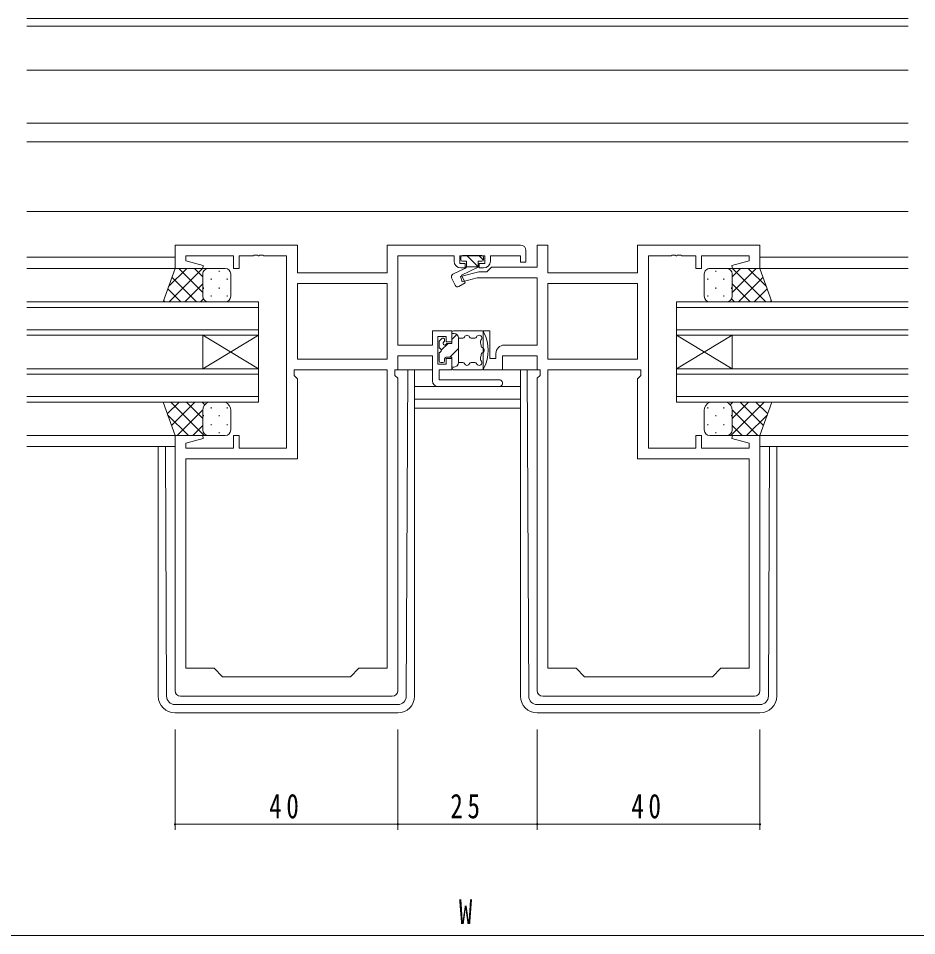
# Model space of a CAD drawing. Units: millimetres, scale not verified. Extents: x -567 to 567, y -403 to 403.
# Drawn here: x 81.6 to 242.9, y -38.1 to 126.5 of the extents above; entities that cross this region are included whole.
import ezdxf
from ezdxf.enums import TextEntityAlignment as Align

# ---------------------------------------------------------------- set-up
doc = ezdxf.new("R2010")
doc.units = ezdxf.units.MM
doc.header["$LTSCALE"] = 2
for name, color, linetype, lineweight in [('0-3_YKK_11', 7, 'Continuous', 18), ('0-4_YKK_12', 2, 'Continuous', 18), ('0-6_YKK_13', 4, 'Continuous', 18), ('0-7_YKK_D', 6, 'Continuous', 18)]:
    doc.layers.add(name, color=color, linetype=linetype, lineweight=lineweight)
doc.styles.add('ＭＳ ゴシック', font='')
doc.styles.get('ＭＳ ゴシック').set_extended_font_data('MS Gothic')

msp = doc.modelspace()

# ---------------------------------------------------------------- linework, layer by layer
at = {"layer": '0-3_YKK_11'}
for p, q in [((109.774, 81.648), (109.774, 85.848)), ((109.774, 85.848), (131.774, 85.848)), ((131.774, 85.848), (131.774, 80.848)), ((147.844, 80.848), (147.844, 85.848)), ((147.844, 85.848), (171.774, 85.848)), ((192.774, 85.848), (192.774, 80.848)), ((214.774, 85.848), (192.774, 85.848)), ((214.774, 81.648), (214.774, 85.848)), ((198.999, 84.038), (199.549, 84.038)), ((123.816, 83.918), (121.274, 83.918)), ((129.774, 49.378), (129.774, 83.918)), ((149.774, 83.918), (149.774, 67.878)), ((159.874, 83.918), (149.774, 83.918)), ((159.874, 82.948), (159.874, 83.918)), ((194.774, 49.378), (194.774, 83.918)), ((204.274, 83.918), (212.844, 83.918)), ((212.844, 83.001), (209.745, 82.171)), ((212.844, 83.918), (212.844, 83.001)), ((114.735, 81.648), (109.774, 81.648)), ((131.774, 80.848), (147.844, 80.848)), ((166.604, 81.878), (165.774, 81.048)), ((192.774, 80.848), (176.704, 80.848)), ((209.745, 82.171), (209.814, 81.648)), ((209.814, 81.648), (214.774, 81.648)), ((164.039, 79.948), (174.774, 79.948)), ((174.774, 79.948), (174.774, 67.878)), ((131.774, 78.918), (131.774, 65.378)), ((147.844, 78.918), (131.774, 78.918)), ((147.844, 78.918), (131.774, 78.918)), ((147.844, 65.378), (147.844, 78.918)), ((176.704, 78.918), (176.704, 65.378)), ((192.774, 78.918), (176.704, 78.918)), ((192.774, 78.918), (176.704, 78.918)), ((192.774, 65.378), (192.774, 78.918)), ((165.074, 70.448), (165.074, 63.448)), ((166.274, 70.448), (165.074, 70.448)), ((149.774, 67.878), (155.974, 67.878)), ((174.774, 67.878), (168.874, 67.878)), ((155.974, 65.948), (149.774, 65.948)), ((155.974, 61.448), (155.974, 65.948)), ((131.774, 65.378), (147.844, 65.378)), ((176.704, 65.378), (192.774, 65.378)), ((131.174, 63.448), (147.844, 63.448)), ((131.174, 62.448), (131.174, 63.448)), ((147.844, 63.448), (147.844, 9.848)), ((147.844, 63.448), (147.844, 9.848)), ((149.244, 63.448), (149.244, 62.448)), ((157.174, 63.448), (157.174, 61.648)), ((165.074, 63.448), (168.574, 63.448)), ((175.304, 63.448), (175.304, 62.448)), ((176.704, 9.848), (176.704, 63.448)), ((176.704, 9.848), (176.704, 63.448)), ((176.704, 63.448), (193.374, 63.448)), ((193.374, 63.448), (193.374, 62.448)), ((149.244, 62.448), (149.774, 61.918)), ((149.774, 61.918), (149.774, 5.848)), ((157.174, 61.648), (167.974, 61.648)), ((175.304, 62.448), (174.774, 61.918)), ((174.774, 61.918), (174.774, 5.848)), ((167.974, 60.448), (156.974, 60.448)), ((109.774, 51.648), (114.735, 51.648)), ((109.774, 5.848), (109.774, 51.648)), ((209.814, 51.648), (209.745, 51.126)), ((209.745, 51.126), (212.844, 50.295)), ((214.774, 51.648), (209.814, 51.648)), ((214.774, 5.848), (214.774, 51.648)), ((212.844, 50.295), (212.844, 49.378)), ((121.274, 49.378), (129.774, 49.378)), ((203.274, 49.378), (194.774, 49.378)), ((212.844, 49.378), (204.274, 49.378)), ((111.704, 47.448), (131.774, 47.448)), ((111.704, 9.848), (111.704, 47.448)), ((212.844, 47.448), (212.844, 9.848)), ((141.274, 8.348), (118.274, 8.348)), ((142.774, 9.848), (141.274, 8.348)), ((147.844, 9.848), (142.774, 9.848)), ((181.774, 9.848), (176.704, 9.848)), ((183.274, 8.348), (181.774, 9.848)), ((206.274, 8.348), (183.274, 8.348)), ((207.774, 9.848), (206.274, 8.348)), ((212.844, 9.848), (207.774, 9.848)), ((148.774, 4.848), (110.774, 4.848)), ((175.774, 4.848), (213.774, 4.848))]:
    msp.add_line(p, q, dxfattribs=at)
for points in [[(176.704, 80.848), (176.704, 85.848), (174.774, 85.848), (174.774, 81.878), (166.604, 81.878)], [(129.774, 83.918), (125.732, 83.918), (125.549, 84.038), (124.999, 84.038), (124.816, 83.918), (124.732, 83.918), (124.549, 84.038), (123.999, 84.038), (123.816, 83.918)], [(172.774, 84.848), (172.774, 82.748), (171.774, 82.748), (171.774, 83.918), (166.374, 83.918), (166.374, 82.948)], [(194.774, 83.918), (198.816, 83.918), (198.999, 84.038)], [(199.549, 84.038), (199.732, 83.918), (199.816, 83.918), (199.999, 84.038), (200.549, 84.038), (200.732, 83.918), (203.274, 83.918), (203.274, 81.648), (204.274, 81.648), (204.274, 83.918)], [(121.274, 83.918), (121.274, 81.648), (120.274, 81.648), (120.274, 83.918), (111.704, 83.918), (111.704, 83.001), (114.803, 82.171), (114.735, 81.648)], [(165.174, 81.748), (164.374, 81.748), (164.374, 82.548), (165.374, 82.548), (165.374, 83.918), (160.874, 83.918), (160.874, 82.548), (161.874, 82.548), (161.874, 81.748), (161.074, 81.748)], [(165.774, 81.048), (164.28, 81.048), (161.045, 80.181), (161.303, 79.215), (164.039, 79.948)], [(155.974, 67.878), (155.974, 70.448), (159.474, 70.448), (159.474, 68.448), (158.474, 68.448), (158.474, 69.448), (156.974, 69.448), (156.974, 64.448), (158.474, 64.448), (158.474, 65.448), (159.474, 65.448), (159.474, 63.448), (157.174, 63.448)], [(167.374, 66.378), (167.374, 65.448), (166.274, 65.448), (166.274, 70.448)], [(149.774, 65.948), (149.774, 63.448), (149.244, 63.448)], [(168.574, 63.448), (168.574, 65.948), (174.774, 65.948), (174.774, 63.448), (175.304, 63.448)], [(131.774, 47.448), (131.774, 61.848), (131.174, 62.448)], [(193.374, 62.448), (192.774, 61.848), (192.774, 47.448), (212.844, 47.448)], [(114.735, 51.648), (114.803, 51.126), (111.704, 50.295), (111.704, 49.378), (120.274, 49.378), (120.274, 51.648), (121.274, 51.648), (121.274, 49.378)], [(204.274, 49.378), (204.274, 51.648), (203.274, 51.648), (203.274, 49.378)], [(118.274, 8.348), (116.774, 9.848), (111.704, 9.848)]]:
    msp.add_lwpolyline(points, dxfattribs=at)
for centre, radius, start, end in [((171.774, 84.848), 1, 0.00001, 89.99999), ((161.074, 82.948), 1.2, 180.00001, 269.99999), ((165.174, 82.948), 1.2, 270.00001, 359.99999), ((168.874, 66.378), 1.5, 90.00001, 179.99999), ((156.974, 61.448), 1, 180.00001, 269.99999), ((167.974, 61.048), 0.6, 269.99999, 90.00001), ((110.774, 5.848), 1, 180.00001, 269.99999), ((148.774, 5.848), 1, 270.00001, 359.99999), ((175.774, 5.848), 1, 180.00001, 269.99999), ((213.774, 5.848), 1, 270.00001, 359.99999)]:
    msp.add_arc(centre, radius, start, end, dxfattribs=at)
at = {"layer": '0-4_YKK_12'}
for p, q in [((241.399, 126.548), (83.149, 126.548)), ((241.399, 125.148), (83.149, 125.148)), ((241.399, 117.248), (83.149, 117.248)), ((241.399, 107.748), (83.149, 107.748)), ((241.399, 104.348), (83.149, 104.348)), ((241.399, 91.848), (83.149, 91.848)), ((83.149, 83.648), (109.774, 83.648)), ((241.399, 83.648), (214.774, 83.648)), ((83.149, 81.648), (110.019, 81.648)), ((241.399, 81.648), (214.529, 81.648)), ((124.774, 75.648), (83.149, 75.648)), ((83.149, 74.648), (124.774, 74.648)), ((124.774, 69.648), (124.774, 75.648)), ((199.774, 75.648), (199.774, 69.648)), ((241.399, 75.648), (199.774, 75.648)), ((199.774, 74.648), (241.399, 74.648)), ((124.774, 70.648), (83.149, 70.648)), ((83.149, 69.648), (124.774, 69.648)), ((114.774, 69.648), (114.774, 63.648)), ((124.774, 63.648), (114.774, 69.648)), ((124.774, 69.648), (114.774, 63.648)), ((124.774, 69.648), (124.774, 63.648)), ((241.399, 70.648), (199.774, 70.648)), ((199.774, 63.648), (209.774, 69.648)), ((199.774, 69.648), (209.774, 63.648)), ((199.774, 69.648), (199.774, 63.648)), ((199.774, 69.648), (241.399, 69.648)), ((209.774, 69.648), (209.774, 63.648)), ((124.774, 63.648), (83.149, 63.648)), ((83.149, 62.648), (124.774, 62.648)), ((124.774, 57.648), (124.774, 63.648)), ((241.399, 63.648), (199.774, 63.648)), ((199.774, 63.648), (199.774, 57.648)), ((199.774, 62.648), (241.399, 62.648)), ((152.774, 60.448), (171.774, 60.448)), ((124.774, 58.648), (83.149, 58.648)), ((83.149, 57.648), (124.774, 57.648)), ((152.774, 58.178), (171.774, 58.178)), ((241.399, 58.648), (199.774, 58.648)), ((199.774, 57.648), (241.399, 57.648)), ((152.774, 56.548), (171.774, 56.548)), ((83.149, 51.648), (110.274, 51.648)), ((241.399, 51.648), (214.274, 51.648)), ((83.149, 49.648), (109.774, 49.648)), ((241.399, 49.648), (214.774, 49.648))]:
    msp.add_line(p, q, dxfattribs=at)
at = {"layer": '0-6_YKK_13'}
for p, q in [((161.074, 83.648), (161.074, 83.248)), ((164.874, 83.948), (161.374, 83.948)), ((161.374, 82.948), (162.074, 82.948)), ((162.074, 82.948), (162.074, 81.948)), ((162.17, 83.948), (164.17, 81.948)), ((164.174, 82.948), (164.874, 82.948)), ((164.174, 82.948), (164.174, 81.845)), ((164.291, 83.948), (165.136, 83.103)), ((165.174, 83.248), (165.174, 83.648)), ((107.631, 75.648), (109.774, 81.648)), ((108.608, 78.384), (111.873, 81.648)), ((108.701, 75.648), (114.701, 81.648)), ((109.774, 81.648), (115.774, 81.648)), ((114.774, 77.327), (110.453, 81.648)), ((114.774, 80.155), (113.281, 81.648)), ((118.774, 81.648), (115.774, 81.648)), ((117.694, 81.228), (117.694, 81.028)), ((161.801, 81.621), (159.663, 80.624)), ((161.174, 80.446), (164.174, 81.845)), ((162.074, 81.948), (164.174, 81.948)), ((205.774, 81.648), (208.774, 81.648)), ((206.854, 81.228), (206.854, 81.028)), ((214.774, 81.648), (208.774, 81.648)), ((209.774, 80.155), (211.267, 81.648)), ((209.774, 77.327), (214.095, 81.648)), ((215.847, 75.648), (209.847, 81.648)), ((215.94, 78.384), (212.675, 81.648)), ((216.917, 75.648), (214.774, 81.648)), ((113.624, 75.648), (109.208, 80.064)), ((114.774, 80.648), (114.774, 76.648)), ((116.279, 79.813), (116.279, 79.613)), ((119.109, 79.813), (119.109, 79.613)), ((119.774, 76.648), (119.774, 80.648)), ((159.421, 79.959), (160.038, 78.637)), ((161.174, 80.446), (161.828, 79.043)), ((204.774, 76.648), (204.774, 80.648)), ((205.439, 79.813), (205.439, 79.613)), ((208.269, 79.813), (208.269, 79.613)), ((209.774, 80.648), (209.774, 76.648)), ((209.774, 80.648), (209.774, 77.048)), ((210.924, 75.648), (215.34, 80.064)), ((110.796, 75.648), (108.464, 77.98)), ((111.529, 75.648), (114.774, 78.893)), ((114.864, 78.198), (114.864, 77.998)), ((117.694, 78.198), (117.694, 77.998)), ((160.741, 78.415), (161.828, 79.043)), ((206.854, 78.198), (206.854, 77.998)), ((209.684, 78.198), (209.684, 77.998)), ((213.019, 75.648), (209.774, 78.893)), ((213.752, 75.648), (216.084, 77.98)), ((107.968, 75.648), (107.72, 75.896)), ((114.358, 75.648), (114.89, 76.181)), ((116.279, 76.783), (116.279, 76.583)), ((119.109, 76.783), (119.109, 76.583)), ((205.439, 76.783), (205.439, 76.583)), ((208.269, 76.783), (208.269, 76.583)), ((210.19, 75.648), (209.658, 76.181)), ((216.581, 75.648), (216.828, 75.896)), ((115.774, 75.648), (107.631, 75.648)), ((115.774, 75.648), (118.774, 75.648)), ((208.774, 75.648), (205.774, 75.648)), ((208.774, 75.648), (216.917, 75.648)), ((159.474, 68.198), (159.474, 70.148)), ((159.474, 69.948), (159.874, 69.948)), ((159.474, 68.882), (160.369, 69.777)), ((164.774, 70.448), (159.774, 70.448)), ((157.174, 68.448), (157.174, 67.348)), ((157.662, 69.06), (157.262, 68.66)), ((157.573, 66.981), (158.79, 68.198)), ((158.174, 68.848), (158.174, 68.718)), ((159.474, 68.198), (158.694, 68.198)), ((160.674, 64.748), (160.674, 69.148)), ((161.432, 69.148), (160.674, 69.148)), ((163.62, 69.148), (162.916, 69.148)), ((157.174, 66.548), (157.174, 65.048)), ((159.119, 65.698), (160.674, 67.254)), ((157.474, 64.748), (157.874, 64.748)), ((158.174, 65.048), (158.174, 65.398)), ((158.474, 65.698), (159.474, 65.698)), ((159.474, 63.748), (159.474, 65.698)), ((160.367, 64.118), (160.504, 64.255)), ((161.432, 64.748), (160.674, 64.748)), ((163.62, 64.748), (162.916, 64.748)), ((155.974, 63.448), (149.474, 63.448)), ((155.974, 63.448), (149.474, 63.448)), ((151.281, 4.844), (151.565, 63.448)), ((152.774, 63.448), (152.774, 4.851)), ((159.474, 63.948), (159.874, 63.948)), ((164.774, 63.448), (159.774, 63.448)), ((175.074, 63.448), (165.374, 63.448)), ((175.074, 63.448), (165.374, 63.448)), ((171.774, 63.449), (171.774, 4.851)), ((173.267, 4.844), (172.983, 63.45)), ((107.631, 57.648), (109.774, 51.648)), ((115.774, 57.648), (107.631, 57.648)), ((107.642, 57.618), (107.672, 57.648)), ((108.386, 55.534), (110.5, 57.648)), ((114.997, 51.648), (108.997, 57.648)), ((109.13, 53.45), (113.328, 57.648)), ((114.774, 54.7), (111.825, 57.648)), ((115.12, 57.182), (114.654, 57.648)), ((115.774, 57.648), (118.774, 57.648)), ((208.774, 57.648), (205.774, 57.648)), ((208.774, 57.648), (216.917, 57.648)), ((209.428, 57.182), (209.894, 57.648)), ((209.551, 51.648), (215.551, 57.648)), ((209.774, 54.7), (212.723, 57.648)), ((215.418, 53.45), (211.22, 57.648)), ((216.162, 55.534), (214.048, 57.648)), ((216.917, 57.648), (214.774, 51.648)), ((216.906, 57.619), (216.876, 57.648)), ((110.157, 51.648), (114.774, 56.265)), ((114.774, 52.648), (114.774, 56.148)), ((116.279, 56.513), (116.279, 56.713)), ((119.109, 56.513), (119.109, 56.713)), ((119.774, 56.148), (119.774, 52.648)), ((204.774, 56.148), (204.774, 52.648)), ((205.439, 56.513), (205.439, 56.713)), ((208.269, 56.513), (208.269, 56.713)), ((214.391, 51.648), (209.774, 56.265)), ((209.774, 52.648), (209.774, 56.148)), ((112.169, 51.648), (108.444, 55.373)), ((114.864, 55.098), (114.864, 55.298)), ((117.694, 55.098), (117.694, 55.298)), ((206.854, 55.098), (206.854, 55.298)), ((209.684, 55.098), (209.684, 55.298)), ((209.774, 52.648), (209.774, 55.748)), ((212.38, 51.648), (216.104, 55.373)), ((112.985, 51.648), (114.774, 53.437)), ((116.279, 53.483), (116.279, 53.683)), ((119.109, 53.483), (119.109, 53.683)), ((205.439, 53.483), (205.439, 53.683)), ((208.269, 53.483), (208.269, 53.683)), ((211.563, 51.648), (209.774, 53.437)), ((109.774, 51.648), (115.774, 51.648)), ((114.864, 52.234), (114.864, 52.268)), ((118.774, 51.648), (115.774, 51.648)), ((117.694, 52.068), (117.694, 52.268)), ((205.774, 51.648), (208.774, 51.648)), ((206.854, 52.068), (206.854, 52.268)), ((214.774, 51.648), (208.774, 51.648)), ((209.684, 52.234), (209.684, 52.268)), ((106.774, 49.648), (106.774, 4.851)), ((108.267, 4.844), (108.05, 49.648)), ((216.281, 4.844), (216.498, 49.648)), ((217.774, 49.648), (217.774, 4.851)), ((149.781, 3.351), (109.767, 3.351)), ((174.767, 3.351), (214.781, 3.351)), ((149.774, 1.851), (109.774, 1.851)), ((174.774, 1.851), (214.774, 1.851))]:
    msp.add_line(p, q, dxfattribs=at)
for centre, radius, start, end in [((161.374, 83.648), 0.3, 90, 180), ((161.374, 83.248), 0.3, 180, 270), ((164.874, 83.648), 0.3, 0, 90), ((164.874, 83.248), 0.3, 270, 0), ((115.774, 80.648), 1, 90.0001, 180.0001), ((118.774, 80.648), 1, 0.0001, 90.0001), ((161.59, 82.074), 0.5, 295, 345.39617), ((205.774, 80.648), 1, 89.9999, 179.9999), ((208.774, 80.648), 1, 359.9999, 89.9999), ((159.874, 80.171), 0.5, 115.00014, 205.00005), ((160.491, 78.848), 0.5, 205.00005, 300.00004), ((115.774, 76.648), 1, 180.0001, 270.0001), ((118.774, 76.648), 1, 270.0001, 0.0001), ((205.774, 76.648), 1, 179.9999, 269.9999), ((208.774, 76.648), 1, 269.9999, 359.9999), ((159.774, 70.148), 0.3, 90, 180), ((159.874, 69.148), 0.8, 0, 90), ((161.432, 69.448), 0.3, 270, 337.97569), ((162.174, 69.148), 0.5, 22.02431, 157.97569), ((162.916, 69.448), 0.3, 202.02431, 270), ((163.62, 69.448), 0.3, 270, 337.97569), ((164.362, 69.148), 0.5, 309.78774, 157.97569), ((164.774, 69.948), 0.5, 26.26805, 90), ((158.695, 66.948), 7.279, 333.73195, 26.26805), ((157.474, 68.448), 0.3, 135, 180), ((157.874, 68.848), 0.3, 0, 135), ((158.174, 68.198), 0.3, 120, 270), ((157.874, 68.718), 0.3, 300, 0), ((158.174, 68.198), 0.3, 270, 330), ((158.694, 67.898), 0.3, 90, 150), ((164.874, 68.534), 0.3, 129.78774, 194.39052), ((158.695, 66.948), 6.079, 6.82808, 14.39052), ((165.029, 67.707), 0.3, 186.82808, 251.43085), ((157.174, 66.948), 0.4, 270, 90), ((158.695, 66.948), 6.079, 345.60948, 353.17192), ((165.029, 66.19), 0.3, 108.56915, 173.17192), ((164.774, 66.948), 0.5, 288.56915, 71.43085), ((157.474, 65.048), 0.3, 180, 270), ((157.874, 65.048), 0.3, 270, 0), ((158.474, 65.398), 0.3, 90, 180), ((159.874, 64.748), 0.8, 270, 0), ((161.432, 64.448), 0.3, 22.02431, 90), ((162.174, 64.748), 0.5, 202.02431, 337.97569), ((162.916, 64.448), 0.3, 90, 157.97569), ((163.62, 64.448), 0.3, 22.02431, 90), ((164.362, 64.748), 0.5, 202.02431, 50.21226), ((164.874, 65.363), 0.3, 165.60948, 230.21226), ((159.774, 63.748), 0.3, 180, 270), ((164.774, 63.948), 0.5, 270, 333.73195), ((116.306, 56.21), 1.534, 110.30864, 182.31157), ((118.242, 56.21), 1.534, 357.6883, 69.69119), ((206.306, 56.21), 1.534, 110.30881, 182.3117), ((208.242, 56.21), 1.534, 357.68843, 69.69136), ((115.774, 52.648), 1, 179.9999, 269.9999), ((118.774, 52.648), 1, 269.9999, 359.9999), ((205.774, 52.648), 1, 180.0001, 270.0001), ((208.774, 52.648), 1, 270.0001, 0.0001), ((109.774, 4.851), 3, 180, 270), ((109.767, 4.851), 1.5, 180.27724, 270), ((149.774, 4.851), 3, 270, 0), ((149.781, 4.851), 1.5, 270, 359.72276), ((174.774, 4.851), 3, 180, 270), ((174.767, 4.851), 1.5, 180.27724, 270), ((214.774, 4.851), 3, 270, 0), ((214.781, 4.851), 1.5, 270, 359.72276)]:
    msp.add_arc(centre, radius, start, end, dxfattribs=at)
at = {"layer": '0-7_YKK_D'}
for p, q in [((109.774, -1.149), (109.774, -19.149)), ((149.774, -1.149), (149.774, -19.149)), ((149.774, -1.149), (149.774, -19.149)), ((174.774, -1.149), (174.774, -19.149)), ((174.774, -1.149), (174.774, -19.149)), ((214.774, -1.149), (214.774, -19.149)), ((109.774, -18.149), (149.774, -18.149)), ((149.774, -18.149), (174.774, -18.149)), ((214.774, -18.149), (174.774, -18.149)), ((-80.726, -38.149), (405.274, -38.149))]:
    msp.add_line(p, q, dxfattribs=at)
for centre, start, end in [((109.774, -18.149), 0, 180), ((149.774, -18.149), 0, 180), ((149.774, -18.149), 0, 180), ((174.774, -18.149), 0, 180), ((174.774, -18.149), 0, 180), ((214.774, -18.149), 0, 180), ((109.774, -18.149), 180, 0), ((149.774, -18.149), 180, 0), ((149.774, -18.149), 180, 0), ((174.774, -18.149), 180, 0), ((174.774, -18.149), 180, 0), ((214.774, -18.149), 180, 0)]:
    msp.add_arc(centre, 0.106, start, end, dxfattribs=at)

# ---------------------------------------------------------------- texts
at = {"layer": '0-7_YKK_D', "color": 7, "style": 'ＭＳ ゴシック', "width": 0.8}
msp.add_text('W', height=4.399, dxfattribs=at).set_placement((160.739, -37.349), align=Align.BOTTOM_LEFT)
at = {"layer": '0-7_YKK_D', "color": 7, "char_height": 4.399, "attachment_point": 7, "style": 'ＭＳ ゴシック'}
for s, insert in [('\\T1.37;\\W0.75;40', (126.68, -17.149)), ('\\T1.37;\\W0.75;25', (159.192, -17.149)), ('\\T1.37;\\W0.75;40', (191.68, -17.149))]:
    msp.add_mtext(s, dxfattribs=dict(at, insert=insert))

doc.saveas('drawing.dxf')
